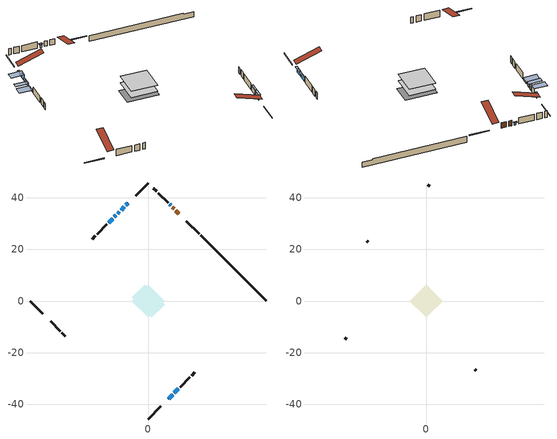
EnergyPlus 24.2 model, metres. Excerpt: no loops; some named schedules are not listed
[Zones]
conditioned space
 floor adiabatic (AdiabaticFloorConstruction): -6.39,0 0,6.39 6.39,0 0,-6.39 z0.76
 floor foundation (Slab1 construction): -6.36,1.41 -1.41,6.36 6.36,-1.41 1.41,-6.36 z-1.45
 wall outside (RimJoist1 construction): 0,-45.82 4.91,-40.91 / -45.82,0 -40.91,-4.91 / 0,45.82 -4.91,40.91 / 19.71,26.11 14.8,31.02 z0.76:1.06
 wall outside (AdiabaticWallConstruction 1): 11.84,33.97 10.69,35.13 / 10.04,35.78 9.38,36.44 z0.76:2.79
 wall outside (AdiabaticWallConstruction): 8.72,37.1 8.34,37.48 z0.76:1.65; -7.86,37.96 -8.65,37.16 / -11.22,34.6 -11.87,33.95 / -12.53,33.29 -13.18,32.64 z0.76:1.83; -9.31,36.51 -10.57,35.25 z0.76:2.84; 7.86,-37.96 9.48,-36.34 / 10.14,-35.68 11.72,-34.1 z0.76:2.49; -13.83,31.99 -15.41,30.41 z0.76:1.29
 wall outside (Wall1 construction): 12.38,-33.44 16.16,-29.65 / -37.96,-7.86 -34.17,-11.65 / -16.07,29.75 -19.86,25.96 / 7.68,38.13 3.9,41.92 z0.76:3.2
 wall outside (Wall2 construction): 16.82,-29 18.11,-27.71 / -33.51,-12.31 -32.22,-13.6 / -20.52,25.3 -21.81,24.01 / 3.24,42.58 1.95,43.87 z0.76:3.2
 wall foundation (FoundationWall1 construction): 20.36,25.45,-1.45 20.36,25.45,0.76 43.27,2.55,0.76 43.27,2.55,0.43 45.82,0,0.43 45.82,0,-1.45
 window (WindowConstruction 6): 8.72,37.1 8.34,37.48 z0.76:1.65
 window (WindowConstruction): -7.86,37.96 -8.65,37.16 z0.76:1.83
 window (WindowConstruction 1): -9.31,36.51 -10.57,35.25 z0.76:2.84
 window (WindowConstruction 2): -11.22,34.59 -11.87,33.95 z0.76:1.83
 window (WindowConstruction 3): -12.53,33.29 -13.17,32.64 z0.76:1.83
 window (WindowConstruction 4): 7.86,-37.96 9.48,-36.34 z0.76:2.49
 window (WindowConstruction 5): 10.14,-35.68 11.72,-34.1 z0.76:2.49
 window (WindowConstruction 7): -13.83,31.99 -15.41,30.41 z0.76:1.29
 door (Door): 11.84,33.97 10.69,35.13 z0.76:2.79
 door (Door 1): 10.03,35.78 9.38,36.44 z0.76:2.79
 ceiling adiabatic (AdiabaticFloorConstruction): 0,-6.39 6.39,0 0,6.39 -6.39,0 z0.76
attic - vented
 floor to conditioned space (Floor1 construction Reversed): -6.39,0 0,6.39 6.39,0 0,-6.39 z3.2
 wall outside (Wall3 construction): 18.77,-27.05 19.4,-26.42 / -31.56,-14.26 -30.93,-14.89 / -22.46,23.35 -23.1,22.72 / 1.29,44.53 0.66,45.16 z0.76:3.2
 roof outside (Roof1 construction): 7.21,-38.61,3.2 0.98,-32.39,6.13 -0.66,-34.03,6.13 5.57,-40.25,3.2; -38.61,-7.21,3.2 -32.39,-0.98,6.13 -34.03,0.66,6.13 -40.25,-5.57,3.2; -7.21,38.61,3.2 -0.98,32.39,6.13 0.66,34.03,6.13 -5.57,40.25,3.2; 12.5,33.32,3.2 6.28,27.1,6.13 7.92,25.46,6.13 14.14,31.68,3.2
shading: 8.13,37.69 8.93,36.89 9.36,37.32 8.56,38.12 z1.95; -8.87,36.95 -7.65,38.17 -8.08,38.6 -9.3,37.38 z2.13; -10.78,35.04 -9.1,36.72 -12.33,39.95 -14.01,38.27 z3.14; -12.08,33.74 -11.01,34.81 -11.44,35.24 -12.51,34.17 z2.13; -13.39,32.43 -12.32,33.5 -15.55,36.73 -16.62,35.66 z2.13; 9.69,-36.13 7.65,-38.17 8.08,-38.6 10.12,-36.56 z2.79; 11.93,-33.89 9.93,-35.89 10.36,-36.32 12.36,-34.32 z2.79; -15.62,30.19 -13.62,32.2 -16.85,35.43 -18.85,33.43 z1.59
[Building]
Building 1: Terrain=Suburbs
[Site:Location]
Quebec Intl AP_QC: Latitude {deg}=46.8; Longitude {deg}=-71.38; Time Zone {hr}=-5; Elevation {m}=74; Keep Site Location Information=Yes
[Site:GroundTemperature:Shallow]
0.0108218, -2.24938, -2.43038, -1.3578, 2.94801, 7.23376, 10.9493, 13.303, 13.5029, 11.5886, 7.96783, 3.81355
[Site:WaterMainsTemperature]
Calculation Method=Schedule; Temperature Schedule=mains temperature schedule
[Material] Roughness=Rough; Thermal Absorptance=0.9
Name | Thickness {m} | Conductivity {W/m-K} | Density {kg/m3} | Specific Heat {J/kg-K} | Solar Absorptance | Visible Absorptance
asphalt or fiberglass shingles | 0.00635 | 0.162714 | 1121.4 | 1465.45 | 0.4 | 0.4
ceiling loosefill ins | 0.169333 | 0.0480833 | 16.02 | 1046.75 | 0.7 | 0.7
ceiling stud and cavity | 0.1397 | 0.106923 | 65.682 | 1177.47 | 0.7 | 0.7
concrete 4.0 in. | 0.1016 | 1.803125 | 2242.8 | 837.4 | 0.7 | 0.7
concrete 8.0 in. | 0.2032 | 1.803125 | 2242.8 | 837.4 | 0.7 | 0.7
door material | 0.04445 | 0.053851 | 512.64 | 1214.23 | 0.7 | 0.7
exterior vertical ins | 0.0421978 | 0.029427 | 32.04 | 1214.23 | 0.7 | 0.7
floor covering | 0.0127 | 0.0433444 | 54.468 | 1339.84 | 0.6 | 0.6
floor rigid ins; wall rigid ins | 0.512978 | 0.029427 | 32.04 | 1214.23 | 0.7 | 0.7
floor stud and cavity | 0.1397 | 1.75129 | 37.0049 | 1207.88 | 0.7 | 0.7
furniture material conditioned space 1 | 0.1524 | 0.115458 | 640.8 | 1214.23 | 0.6 | 0.6
gypsum board | 0.0127 | 0.160291 | 801 | 837.4 | 0.6 | 0.6
gypsum board 1 | 0.0127 | 0.160291 | 801 | 837.4 | 0.7 | 0.7
osb sheathing 0.5 in. | 0.0127 | 0.115458 | 512.64 | 1214.23 | 0.7 | 0.7
osb sheathing 0.75 in. | 0.01905 | 0.115458 | 512.64 | 1214.23 | 0.7 | 0.7
osb sheathing 2.0 in. | 0.0508 | 0.115458 | 512.64 | 1214.23 | 0.7 | 0.7
rim joist rigid ins | 0.051816 | 0.029427 | 32.04 | 1214.23 | 0.7 | 0.7
rim joist stud and cavity | 0.0508 | 0.0367713 | 125.044 | 1163.47 | 0.6 | 0.6
wall stud and cavity | 0.1397 | 0.0787868 | 139.0536 | 1170.24 | 0.7 | 0.7
wall stud and cavity 1 | 0.1397 | 0.0761404 | 139.0536 | 1170.24 | 0.7 | 0.7
wall stud and cavity 2 | 0.0889 | 6.9971 | 50.32683 | 1063.81 | 0.6 | 0.6
wall stud and cavity 3 | 0.0889 | 0.380278 | 52.3479 | 1209.89 | 0.7 | 0.7
wall stud and cavity 4 | 0.0889 | 0.391764 | 83.0341 | 1211.67 | 0.7 | 0.7
wood siding | 0.0254 | 0.102417 | 544.68 | 1172.36 | 0.4 | 0.4
wood siding 1 | 0.00254 | 0.102417 | 544.68 | 1172.36 | 0.4 | 0.4
wood siding 2; wood siding 3; wood siding 4 | 0.0254 | 0.102417 | 544.68 | 1172.36 | 0.7 | 0.7
[WindowMaterial:SimpleGlazingSystem]
Name | U-Factor {W/m2-K} | Solar Heat Gain Coefficient
WindowMaterial | 5.10679 | 0.62
WindowMaterial 1 | 2.00206 | 0.53
WindowMaterial 2 | 5.00743 | 0.59
WindowMaterial 3 | 2.79528 | 0.66
WindowMaterial 4 | 2.78847 | 0.62
WindowMaterial 5 | 2.75326 | 0.59
WindowMaterial 6 | 4.701384 | 0.53
[Construction]
AdiabaticFloorConstruction: floor stud and cavity, floor rigid ins, osb sheathing 0.75 in., floor covering
AdiabaticWallConstruction: wood siding 3, wall rigid ins, wall stud and cavity 3, gypsum board
AdiabaticWallConstruction 1: wood siding 4, wall rigid ins, wall stud and cavity 3, gypsum board
Door; Door 1: door material
Floor1 construction Reversed: gypsum board, ceiling stud and cavity, ceiling loosefill ins
FoundationWall1 construction: concrete 8.0 in., gypsum board 1
furniture construction conditioned space 1: furniture material conditioned space 1
PartitionWallConstruction: gypsum board, wall stud and cavity 4, gypsum board
RimJoist1 construction: wood siding 2, rim joist rigid ins, osb sheathing 2.0 in., rim joist stud and cavity
Roof1 construction: asphalt or fiberglass shingles
Slab1 construction: concrete 4.0 in.
Wall1 construction: wood siding, osb sheathing 0.5 in., wall stud and cavity, gypsum board
Wall2 construction: wood siding, osb sheathing 0.5 in., wall stud and cavity 1, gypsum board
Wall3 construction: wood siding 1, wall stud and cavity 2
WindowConstruction: WindowMaterial
WindowConstruction 1: WindowMaterial 1
WindowConstruction 2; WindowConstruction 3: WindowMaterial 2
WindowConstruction 4: WindowMaterial 3
WindowConstruction 5: WindowMaterial 4
WindowConstruction 6: WindowMaterial 5
WindowConstruction 7: WindowMaterial 6
[Zone] Multiplier=1; Part of Total Floor Area=Yes
Name | Volume {m3}
attic - vented | 38.8708
conditioned space | 384.9
[Space]
Name | Zone | Volume {m3}
attic - vented 1 | attic - vented | 38.8708
conditioned space 1 | conditioned space | 384.9
[ZoneInfiltration:EffectiveLeakageArea]
infil attic - vented 1: Zone or Space=attic - vented 1; Schedule=Always On Discrete; Effective Air Leakage Area {cm2}=3014.03; Stack Coefficient=0.000373542; Wind Coefficient=1.30584e-05
[ZoneMixing]
whole house fan mix: Zone or Space=attic - vented; Schedule=Always On Continuous; Design Flow Rate Calculation Method=Flow/Zone; Design Flow Rate {m3/s}=0; Source Zone or Space=conditioned space
[SurfaceProperty:ExposedFoundationPerimeter]
Slab1: Exposed Perimeter Calculation Method=TotalExposedPerimeter; Total Exposed Perimeter {m}=35.998
[InternalMass] Zone or ZoneList=conditioned space; Space or SpaceList=conditioned space 1
Name | Construction | Surface Area {m2}
furniture mass conditioned space 1 | furniture construction conditioned space 1 | 63.4402
partition wall mass | PartitionWallConstruction | 158.6
[Lights]
interior lighting: Zone or ZoneList or Space or SpaceList=conditioned space 1; Schedule=interior lighting schedule; Design Level Calculation Method=LightingLevel; Lighting Level {W}=343.2; Return Air Fraction=0; Fraction Radiant=0.6; Fraction Visible=0.2; Fraction Replaceable=1
[People]
occupants: Zone or ZoneList or Space or SpaceList=conditioned space 1; Number of People Schedule=occupants schedule; Number of People Calculation Method=People; Number of People=3; Fraction Radiant=0.314171; Sensible Heat Fraction=0.56303; Activity Level Schedule=occupants activity schedule; Carbon Dioxide Generation Rate {m3/s-W}=0; Enable ASHRAE 55 Comfort Warnings=No; Mean Radiant Temperature Calculation Type=EnclosureAveraged
[ElectricEquipment] Zone or ZoneList or Space or SpaceList=conditioned space 1; Design Level Calculation Method=EquipmentLevel
Name | Schedule | Design Level {W} | Fraction Latent | Fraction Radiant | Fraction Lost
clothes dryer | clothes dryer schedule | 140.772 | 0.015 | 0.081 | 0.85
clothes washer | clothes washer schedule | 32.1985 | 0.03 | 0.162 | 0.7
cooking range | cooking range schedule | 215.147 | 0.08 | 0.432 | 0.2
dishwasher | dishwasher schedule | 66.8632 | 0.3 | 0.18 | 0.4
fridge | fridge schedule | 72.9452 | 0 | 0.6 | 0
mech vent bath fan 0 | mech vent bath fan 0 schedule | 50.2 | 0 | 0 | 1
mech vent house fan | mech vent house fan schedule | 6.33333 | 0 | 0 | 1
mech vent house fan cfis | mech vent house fan cfis schedule | 0 | 0 | 0 | 0
mech vent range fan 0 | mech vent range fan 0 schedule | 57 | 0 | 0 | 1
misc plug loads | misc plug loads schedule | 494.7 | 0.045 | 0.513 | 0.1
whole house fan | Always On Discrete | 0 | 0 | 0 | 1
[OtherEquipment] Zone or ZoneList or Space or SpaceList=conditioned space 1; Design Level Calculation Method=EquipmentLevel
Name | Fuel Type | Schedule | Design Level {W} | Fraction Latent | Fraction Radiant | Fraction Lost
clothes dryer 1 | Electricity | clothes dryer schedule | 0 | 0.015 | 0.081 | 0.85
cooking range 1 | Electricity | cooking range schedule | 0 | 0.08 | 0.432 | 0.2
general water use latent | None | general water use schedule | 62.594 | 1 | 0 | 0
general water use sensible | None | general water use schedule | -61.6891 | 0 | 0.6 | 0
mech vent house fan latent load | None | Always On Discrete | 0 | 1 | 0 | 0
mech vent house fan sensible load | None | Always On Discrete | 0 | 0 | 0 | 0
water heater energy adjustment1 | Electricity | Always On Discrete | 0.01 | 0 | 0 | 1
[ZoneInfiltration:DesignFlowRate] Zone or ZoneList or Space or SpaceList=conditioned space 1; Schedule=Always On Discrete; Design Flow Rate Calculation Method=Flow/Zone; Design Flow Rate {m3/s}=0
infil flow; natural vent flow; whole house fan flow
[ZoneControl:Thermostat]
conditioned space Thermostat: Zone or ZoneList=conditioned space; Control Type Schedule=conditioned space Thermostat Schedule; Control 1=conditioned space temperature setpoint; Temperature Difference Between Cutout And Setpoint {deltaC}=0
[ZoneHVAC:Baseboard:Convective:Electric]
electric baseboard: Availability Schedule=Always On Discrete; Heating Design Capacity {W}=8511.66; Efficiency=1
[Zone equipment]
conditioned space: electric baseboard
[Foundation:Kiva]
Foundation Kiva 1: Initial Indoor Air Temperature {C}=18; Wall Height Above Grade {m}=0.760019; Wall Depth Below Slab {m}=0.2032; Custom Block Material Name 1=exterior vertical ins; Custom Block Depth 1 {m}=2.21001; Custom Block X Position 1 {m}=0.2159; Custom Block Z Position 1 {m}=0
[Foundation:Kiva:Settings]
Soil Conductivity {W/m-K}=0.849921; Soil Density {kg/m3}=1842.3; Soil Specific Heat {J/kg-K}=418.7; Ground Solar Absorptivity=0.9; Ground Thermal Absorptivity=0.9; Ground Surface Roughness {m}=0.03; Far-Field Width {m}=40; Deep-Ground Boundary Condition=ZeroFlux; Deep-Ground Depth {m}=40; Minimum Cell Dimension {m}=0.2; Maximum Cell Growth Coefficient=3; Simulation Timestep=Timestep
[Exterior:Lights]
exterior lighting: Schedule=exterior lighting schedule; Design Level {W}=75.6
[EnergyManagementSystem:GlobalVariable]
infil_program_Qfan
infil_program_Qinf
natural_vent_program_Qnv
natural_vent_program_Qwhf
[EnergyManagementSystem:Sensor]
Name | Output:Variable or Output:Meter Index Key | Output:Variable or Output:Meter
airflow_gain | infil flow | Infiltration Sensible Heat Gain Energy
airflow_gain_1 | natural vent flow | Infiltration Sensible Heat Gain Energy
airflow_gain_2 | whole house fan flow | Infiltration Sensible Heat Gain Energy
airflow_loss | infil flow | Infiltration Sensible Heat Loss Energy
airflow_loss_1 | natural vent flow | Infiltration Sensible Heat Loss Energy
airflow_loss_2 | whole house fan flow | Infiltration Sensible Heat Loss Energy
clg_load_cond |  | Cooling:EnergyTransfer:Zone:CONDITIONED SPACE
clg_sp_s; clg_sp_s_1 | cooling setpoint | Schedule Value
clothes_dryer_exhaust_0_sch_s | clothes dryer exhaust 0 schedule | Schedule Value
conditioned_space_clg_unmet_s | conditioned space | Zone Cooling Setpoint Not Met Time
conditioned_space_htg_unmet_s | conditioned space | Zone Heating Setpoint Not Met Time
cool_season | cooling season schedule | Schedule Value
fridge_tin_s | conditioned space | Zone Mean Air Temperature
htg_load_cond |  | Heating:EnergyTransfer:Zone:CONDITIONED SPACE
htg_sp_s; htg_sp_s_1 | heating setpoint | Schedule Value
ig_ee_conv | clothes dryer | Electric Equipment Convective Heating Energy
ig_ee_conv_2 | cooking range | Electric Equipment Convective Heating Energy
ig_ee_conv_4 | fridge | Electric Equipment Convective Heating Energy
ig_ee_conv_5 | misc plug loads | Electric Equipment Convective Heating Energy
ig_ee_conv_6 | whole house fan | Electric Equipment Convective Heating Energy
ig_ee_rad | clothes dryer | Electric Equipment Radiant Heating Energy
ig_ee_rad_2 | cooking range | Electric Equipment Radiant Heating Energy
ig_ee_rad_4 | fridge | Electric Equipment Radiant Heating Energy
ig_ee_rad_5 | misc plug loads | Electric Equipment Radiant Heating Energy
ig_ee_rad_6 | whole house fan | Electric Equipment Radiant Heating Energy
ig_lgt_conv | interior lighting | Lights Convective Heating Energy
ig_lgt_rad | interior lighting | Lights Radiant Heating Energy
ig_lgt_vis | interior lighting | Lights Visible Radiation Heating Energy
ig_oe_conv | clothes dryer 1 | Other Equipment Convective Heating Energy
ig_oe_conv_1 | cooking range 1 | Other Equipment Convective Heating Energy
ig_oe_conv_2 | general water use latent | Other Equipment Convective Heating Energy
ig_oe_conv_3 | general water use sensible | Other Equipment Convective Heating Energy
ig_oe_conv_4 | water heater energy adjustment1 | Other Equipment Convective Heating Energy
ig_oe_rad | clothes dryer 1 | Other Equipment Radiant Heating Energy
ig_oe_rad_1 | cooking range 1 | Other Equipment Radiant Heating Energy
ig_oe_rad_2 | general water use latent | Other Equipment Radiant Heating Energy
ig_oe_rad_3 | general water use sensible | Other Equipment Radiant Heating Energy
ig_oe_rad_4 | water heater energy adjustment1 | Other Equipment Radiant Heating Energy
ig_ppl_conv | occupants | People Convective Heating Energy
ig_ppl_rad | occupants | People Radiant Heating Energy
im_conv | furniture mass conditioned space 1 | Surface Inside Face Convection Heat Gain Energy
im_conv_1 | partition wall mass | Surface Inside Face Convection Heat Gain Energy
im_ig | furniture mass conditioned space 1 | Surface Inside Face Internal Gains Radiation Heat Gain Energy
im_ig_1 | partition wall mass | Surface Inside Face Internal Gains Radiation Heat Gain Energy
im_lgt | furniture mass conditioned space 1 | Surface Inside Face Lights Radiation Heat Gain Energy
im_lgt_1 | partition wall mass | Surface Inside Face Lights Radiation Heat Gain Energy
im_sol | furniture mass conditioned space 1 | Surface Inside Face Solar Radiation Heat Gain Energy
im_sol_1 | partition wall mass | Surface Inside Face Solar Radiation Heat Gain Energy
im_surf | furniture mass conditioned space 1 | Surface Inside Face Net Surface Thermal Radiation Heat Gain Energy
im_surf_1 | partition wall mass | Surface Inside Face Net Surface Thermal Radiation Heat Gain Energy
mech_vent_bath_fan_0_sch_s | mech vent bath fan 0 schedule | Schedule Value
mech_vent_range_fan_0_sch_s | mech vent range fan 0 schedule | Schedule Value
mv_conv | mech vent bath fan 0 | Electric Equipment Convective Heating Energy
mv_conv_1 | mech vent house fan | Electric Equipment Convective Heating Energy
mv_conv_2 | mech vent house fan cfis | Electric Equipment Convective Heating Energy
mv_conv_3 | mech vent range fan 0 | Electric Equipment Convective Heating Energy
mv_conv_4 | mech vent house fan latent load | Other Equipment Convective Heating Energy
mv_conv_5 | mech vent house fan sensible load | Other Equipment Convective Heating Energy
mv_rad | mech vent bath fan 0 | Electric Equipment Radiant Heating Energy
mv_rad_1 | mech vent house fan | Electric Equipment Radiant Heating Energy
mv_rad_2 | mech vent house fan cfis | Electric Equipment Radiant Heating Energy
mv_rad_3 | mech vent range fan 0 | Electric Equipment Radiant Heating Energy
mv_rad_4 | mech vent house fan latent load | Other Equipment Radiant Heating Energy
mv_rad_5 | mech vent house fan sensible load | Other Equipment Radiant Heating Energy
natural_vent_s | natural vent schedule | Schedule Value
out_pb_s |  | Site Outdoor Air Barometric Pressure
out_wt_s |  | Site Outdoor Air Humidity Ratio
site_vw_s |  | Site Wind Speed
ss_back_out | Window1 | Surface Window Shortwave from Zone Back Out Window Heat Transfer Rate
ss_back_out_1 | Window2 | Surface Window Shortwave from Zone Back Out Window Heat Transfer Rate
ss_back_out_2 | Window3 | Surface Window Shortwave from Zone Back Out Window Heat Transfer Rate
ss_back_out_3 | Window4 | Surface Window Shortwave from Zone Back Out Window Heat Transfer Rate
ss_back_out_4 | Window5 | Surface Window Shortwave from Zone Back Out Window Heat Transfer Rate
ss_back_out_5 | Window6 | Surface Window Shortwave from Zone Back Out Window Heat Transfer Rate
ss_back_out_6 | Window7 | Surface Window Shortwave from Zone Back Out Window Heat Transfer Rate
ss_back_out_7 | Window9 | Surface Window Shortwave from Zone Back Out Window Heat Transfer Rate
ss_conv | Door1 | Surface Inside Face Convection Heat Gain Energy
ss_conv_1 | Door3 | Surface Inside Face Convection Heat Gain Energy
ss_conv_2 | Window1 | Surface Inside Face Convection Heat Gain Energy
ss_conv_3 | Window2 | Surface Inside Face Convection Heat Gain Energy
ss_conv_4 | Window3 | Surface Inside Face Convection Heat Gain Energy
ss_conv_5 | Window4 | Surface Inside Face Convection Heat Gain Energy
ss_conv_6 | Window5 | Surface Inside Face Convection Heat Gain Energy
ss_conv_7 | Window6 | Surface Inside Face Convection Heat Gain Energy
ss_conv_8 | Window7 | Surface Inside Face Convection Heat Gain Energy
ss_conv_9 | Window9 | Surface Inside Face Convection Heat Gain Energy
ss_ig | Door1 | Surface Inside Face Internal Gains Radiation Heat Gain Energy
ss_ig_1 | Door3 | Surface Inside Face Internal Gains Radiation Heat Gain Energy
ss_ig_2 | Window1 | Surface Inside Face Internal Gains Radiation Heat Gain Energy
ss_ig_3 | Window2 | Surface Inside Face Internal Gains Radiation Heat Gain Energy
ss_ig_4 | Window3 | Surface Inside Face Internal Gains Radiation Heat Gain Energy
ss_ig_5 | Window4 | Surface Inside Face Internal Gains Radiation Heat Gain Energy
ss_ig_6 | Window5 | Surface Inside Face Internal Gains Radiation Heat Gain Energy
ss_ig_7 | Window6 | Surface Inside Face Internal Gains Radiation Heat Gain Energy
ss_ig_8 | Window7 | Surface Inside Face Internal Gains Radiation Heat Gain Energy
ss_ig_9 | Window9 | Surface Inside Face Internal Gains Radiation Heat Gain Energy
ss_lgt | Door1 | Surface Inside Face Lights Radiation Heat Gain Energy
ss_lgt_1 | Door3 | Surface Inside Face Lights Radiation Heat Gain Energy
ss_sol | Door1 | Surface Inside Face Solar Radiation Heat Gain Energy
ss_sol_1 | Door3 | Surface Inside Face Solar Radiation Heat Gain Energy
ss_surf | Door1 | Surface Inside Face Net Surface Thermal Radiation Heat Gain Energy
ss_surf_1 | Door3 | Surface Inside Face Net Surface Thermal Radiation Heat Gain Energy
ss_surf_2 | Window1 | Surface Inside Face Net Surface Thermal Radiation Heat Gain Energy
ss_surf_3 | Window2 | Surface Inside Face Net Surface Thermal Radiation Heat Gain Energy
ss_surf_4 | Window3 | Surface Inside Face Net Surface Thermal Radiation Heat Gain Energy
ss_surf_5 | Window4 | Surface Inside Face Net Surface Thermal Radiation Heat Gain Energy
ss_surf_6 | Window5 | Surface Inside Face Net Surface Thermal Radiation Heat Gain Energy
ss_surf_7 | Window6 | Surface Inside Face Net Surface Thermal Radiation Heat Gain Energy
ss_surf_8 | Window7 | Surface Inside Face Net Surface Thermal Radiation Heat Gain Energy
ss_surf_9 | Window9 | Surface Inside Face Net Surface Thermal Radiation Heat Gain Energy
ss_trans_in | Window1 | Surface Window Transmitted Solar Radiation Rate
ss_trans_in_1 | Window2 | Surface Window Transmitted Solar Radiation Rate
ss_trans_in_2 | Window3 | Surface Window Transmitted Solar Radiation Rate
ss_trans_in_3 | Window4 | Surface Window Transmitted Solar Radiation Rate
ss_trans_in_4 | Window5 | Surface Window Transmitted Solar Radiation Rate
ss_trans_in_5 | Window6 | Surface Window Transmitted Solar Radiation Rate
ss_trans_in_6 | Window7 | Surface Window Transmitted Solar Radiation Rate
ss_trans_in_7 | Window9 | Surface Window Transmitted Solar Radiation Rate
ss_trans_out | Window1 | Surface Inside Face Initial Transmitted Diffuse Transmitted Out Window Solar Radiation Rate
ss_trans_out_1 | Window2 | Surface Inside Face Initial Transmitted Diffuse Transmitted Out Window Solar Radiation Rate
ss_trans_out_2 | Window3 | Surface Inside Face Initial Transmitted Diffuse Transmitted Out Window Solar Radiation Rate
ss_trans_out_3 | Window4 | Surface Inside Face Initial Transmitted Diffuse Transmitted Out Window Solar Radiation Rate
ss_trans_out_4 | Window5 | Surface Inside Face Initial Transmitted Diffuse Transmitted Out Window Solar Radiation Rate
ss_trans_out_5 | Window6 | Surface Inside Face Initial Transmitted Diffuse Transmitted Out Window Solar Radiation Rate
ss_trans_out_6 | Window7 | Surface Inside Face Initial Transmitted Diffuse Transmitted Out Window Solar Radiation Rate
ss_trans_out_7 | Window9 | Surface Inside Face Initial Transmitted Diffuse Transmitted Out Window Solar Radiation Rate
s_conv | Floor1 | Surface Inside Face Convection Heat Gain Energy
s_conv_1 | FoundationWall1 | Surface Inside Face Convection Heat Gain Energy
s_conv_10 | Wall1:225 | Surface Inside Face Convection Heat Gain Energy
s_conv_11 | Wall1:315 | Surface Inside Face Convection Heat Gain Energy
s_conv_12 | Wall1:45 | Surface Inside Face Convection Heat Gain Energy
s_conv_13 | Wall2:135 | Surface Inside Face Convection Heat Gain Energy
s_conv_14 | Wall2:225 | Surface Inside Face Convection Heat Gain Energy
s_conv_15 | Wall2:315 | Surface Inside Face Convection Heat Gain Energy
s_conv_16 | Wall2:45 | Surface Inside Face Convection Heat Gain Energy
s_conv_2 | inferred conditioned ceiling | Surface Inside Face Convection Heat Gain Energy
s_conv_3 | inferred conditioned floor | Surface Inside Face Convection Heat Gain Energy
s_conv_4 | RimJoist1:135 | Surface Inside Face Convection Heat Gain Energy
s_conv_5 | RimJoist1:225 | Surface Inside Face Convection Heat Gain Energy
s_conv_6 | RimJoist1:315 | Surface Inside Face Convection Heat Gain Energy
s_conv_7 | RimJoist1:45 | Surface Inside Face Convection Heat Gain Energy
s_conv_8 | Slab1 | Surface Inside Face Convection Heat Gain Energy
s_conv_9 | Wall1:135 | Surface Inside Face Convection Heat Gain Energy
s_ig | Floor1 | Surface Inside Face Internal Gains Radiation Heat Gain Energy
s_ig_1 | FoundationWall1 | Surface Inside Face Internal Gains Radiation Heat Gain Energy
s_ig_10 | Wall1:225 | Surface Inside Face Internal Gains Radiation Heat Gain Energy
s_ig_11 | Wall1:315 | Surface Inside Face Internal Gains Radiation Heat Gain Energy
s_ig_12 | Wall1:45 | Surface Inside Face Internal Gains Radiation Heat Gain Energy
s_ig_13 | Wall2:135 | Surface Inside Face Internal Gains Radiation Heat Gain Energy
s_ig_14 | Wall2:225 | Surface Inside Face Internal Gains Radiation Heat Gain Energy
s_ig_15 | Wall2:315 | Surface Inside Face Internal Gains Radiation Heat Gain Energy
s_ig_16 | Wall2:45 | Surface Inside Face Internal Gains Radiation Heat Gain Energy
s_ig_2 | inferred conditioned ceiling | Surface Inside Face Internal Gains Radiation Heat Gain Energy
s_ig_3 | inferred conditioned floor | Surface Inside Face Internal Gains Radiation Heat Gain Energy
s_ig_4 | RimJoist1:135 | Surface Inside Face Internal Gains Radiation Heat Gain Energy
s_ig_5 | RimJoist1:225 | Surface Inside Face Internal Gains Radiation Heat Gain Energy
s_ig_6 | RimJoist1:315 | Surface Inside Face Internal Gains Radiation Heat Gain Energy
s_ig_7 | RimJoist1:45 | Surface Inside Face Internal Gains Radiation Heat Gain Energy
s_ig_8 | Slab1 | Surface Inside Face Internal Gains Radiation Heat Gain Energy
s_ig_9 | Wall1:135 | Surface Inside Face Internal Gains Radiation Heat Gain Energy
s_lgt | Floor1 | Surface Inside Face Lights Radiation Heat Gain Energy
s_lgt_1 | FoundationWall1 | Surface Inside Face Lights Radiation Heat Gain Energy
s_lgt_10 | Wall1:225 | Surface Inside Face Lights Radiation Heat Gain Energy
s_lgt_11 | Wall1:315 | Surface Inside Face Lights Radiation Heat Gain Energy
s_lgt_12 | Wall1:45 | Surface Inside Face Lights Radiation Heat Gain Energy
s_lgt_13 | Wall2:135 | Surface Inside Face Lights Radiation Heat Gain Energy
s_lgt_14 | Wall2:225 | Surface Inside Face Lights Radiation Heat Gain Energy
s_lgt_15 | Wall2:315 | Surface Inside Face Lights Radiation Heat Gain Energy
s_lgt_16 | Wall2:45 | Surface Inside Face Lights Radiation Heat Gain Energy
s_lgt_2 | inferred conditioned ceiling | Surface Inside Face Lights Radiation Heat Gain Energy
